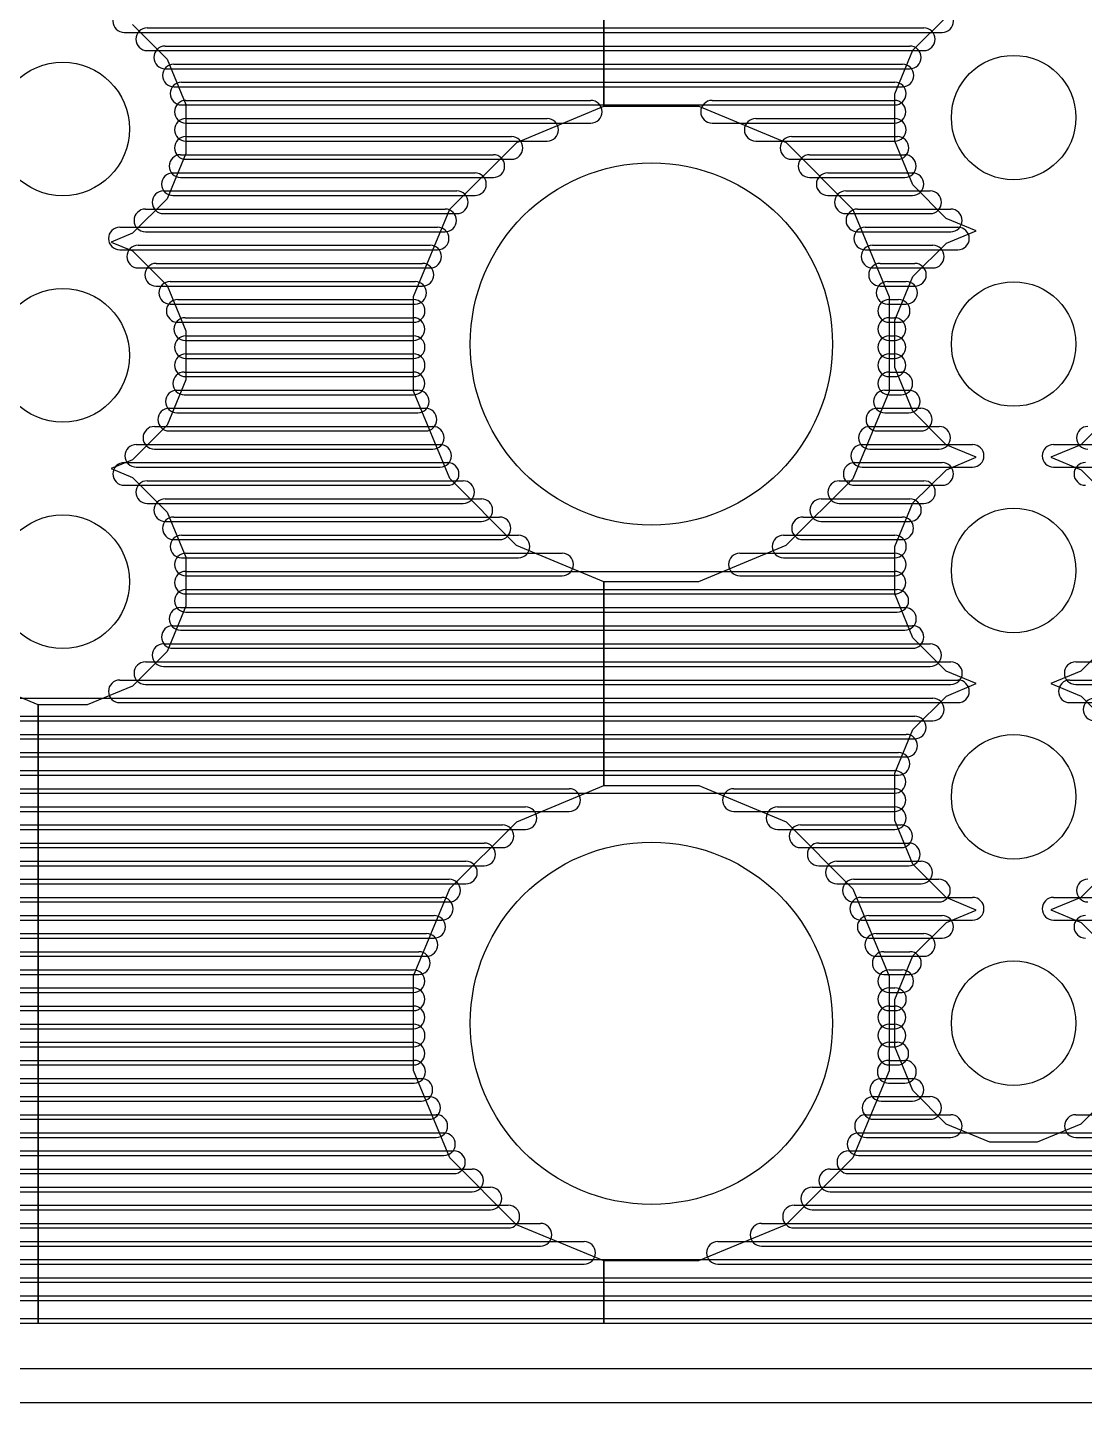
# Model space of a CAD drawing. Extents: x 4625 to 28175, y 45595 to 78045.
# Drawn here: x 11344 to 16013, y 45595 to 51668 of the extents above; entities that cross this region are included whole.
import ezdxf

# ---------------------------------------------------------------- set-up
doc = ezdxf.new("R2010")
doc.units = 0
doc.layers.add('BLACK', color=1, linetype='CONTINUOUS')

msp = doc.modelspace()

# ---------------------------------------------------------------- linework, layer by layer
at = {"layer": 'BLACK'}
for p, q in [((13890, 51320), (13890, 52220)), ((13890, 52220), (13890, 51320)), ((15255, 51568), (15403, 51715)), ((11772, 51646), (15384, 51646)), ((11772, 51646), (15384, 51646)), ((11772, 51646), (15384, 51646)), ((11808, 51681), (11961, 51528)), ((11873, 51666), (15303, 51666)), ((11873, 51666), (15303, 51666)), ((11873, 51666), (15303, 51666)), ((11873, 51566), (15303, 51566)), ((11873, 51566), (15303, 51566)), ((11873, 51566), (15303, 51566)), ((11953, 51586), (15241, 51586)), ((11953, 51586), (15241, 51586)), ((11953, 51586), (15241, 51586)), ((15175, 51375), (15255, 51568)), ((11961, 51528), (12044, 51328)), ((11991, 51506), (15209, 51506)), ((11991, 51506), (15209, 51506)), ((11991, 51506), (15209, 51506)), ((11953, 51486), (15241, 51486)), ((11953, 51486), (15241, 51486)), ((11953, 51486), (15241, 51486)), ((11991, 51406), (15209, 51406)), ((11991, 51406), (15209, 51406)), ((11991, 51406), (15209, 51406)), ((12025, 51426), (15175, 51426)), ((12025, 51426), (15175, 51426)), ((12025, 51426), (15175, 51426)), ((12025, 51326), (15175, 51326)), ((12025, 51326), (15175, 51326)), ((12025, 51326), (15175, 51326)), ((12044, 51346), (13832, 51346)), ((12044, 51346), (13832, 51346)), ((12044, 51346), (13832, 51346)), ((12044, 51328), (12044, 51112)), ((13506, 51160), (13890, 51320)), ((13890, 51320), (13892, 51320)), ((13892, 51320), (14310, 51320)), ((14310, 51320), (14695, 51160)), ((14368, 51346), (15174, 51346)), ((14368, 51346), (15174, 51346)), ((14368, 51346), (15174, 51346)), ((15175, 51166), (15175, 51375)), ((12044, 51266), (13640, 51266)), ((12044, 51266), (13640, 51266)), ((12044, 51266), (13640, 51266)), ((14561, 51266), (15175, 51266)), ((14561, 51266), (15175, 51266)), ((14561, 51266), (15175, 51266)), ((12044, 51246), (13832, 51246)), ((12044, 51246), (13832, 51246)), ((12044, 51246), (13832, 51246)), ((14368, 51246), (15174, 51246)), ((14368, 51246), (15174, 51246)), ((14368, 51246), (15174, 51246)), ((12044, 51186), (13482, 51186)), ((12044, 51186), (13482, 51186)), ((12044, 51186), (13482, 51186)), ((12044, 51166), (13640, 51166)), ((12044, 51166), (13640, 51166)), ((12044, 51166), (13640, 51166)), ((13210, 50865), (13506, 51160)), ((14561, 51166), (15175, 51166)), ((14561, 51166), (15175, 51166)), ((14561, 51166), (15175, 51166)), ((14695, 51160), (14990, 50864)), ((14719, 51186), (15187, 51186)), ((14719, 51186), (15187, 51186)), ((14719, 51186), (15187, 51186)), ((15255, 50973), (15175, 51166)), ((12044, 51112), (11961, 50912)), ((12020, 51106), (13402, 51106)), ((12020, 51106), (13402, 51106)), ((12020, 51106), (13402, 51106)), ((12044, 51086), (13482, 51086)), ((12044, 51086), (13482, 51086)), ((12044, 51086), (13482, 51086)), ((14719, 51086), (15187, 51086)), ((14719, 51086), (15187, 51086)), ((14719, 51086), (15187, 51086)), ((14799, 51106), (15219, 51106)), ((14799, 51106), (15219, 51106)), ((14799, 51106), (15219, 51106)), ((11987, 51026), (13321, 51026)), ((11987, 51026), (13321, 51026)), ((11987, 51026), (13321, 51026)), ((14879, 51026), (15253, 51026)), ((14879, 51026), (15253, 51026)), ((14879, 51026), (15253, 51026)), ((12020, 51006), (13402, 51006)), ((12020, 51006), (13402, 51006)), ((12020, 51006), (13402, 51006)), ((14799, 51006), (15219, 51006)), ((14799, 51006), (15219, 51006)), ((14799, 51006), (15219, 51006)), ((15402, 50825), (15255, 50973)), ((11961, 50912), (11808, 50759)), ((11945, 50946), (13241, 50946)), ((11945, 50946), (13241, 50946)), ((11945, 50946), (13241, 50946)), ((11987, 50926), (13321, 50926)), ((11987, 50926), (13321, 50926)), ((11987, 50926), (13321, 50926)), ((14879, 50926), (15253, 50926)), ((14879, 50926), (15253, 50926)), ((14879, 50926), (15253, 50926)), ((14959, 50946), (15331, 50946)), ((14959, 50946), (15331, 50946)), ((14959, 50946), (15331, 50946)), ((11865, 50866), (13189, 50866)), ((11865, 50866), (13189, 50866)), ((11865, 50866), (13189, 50866)), ((11945, 50846), (13241, 50846)), ((11945, 50846), (13241, 50846)), ((11945, 50846), (13241, 50846)), ((13050, 50480), (13210, 50865)), ((14959, 50846), (15331, 50846)), ((14959, 50846), (15331, 50846)), ((14959, 50846), (15331, 50846)), ((14990, 50864), (15150, 50478)), ((15010, 50866), (15422, 50866)), ((15010, 50866), (15422, 50866)), ((15010, 50866), (15422, 50866)), ((11752, 50786), (13156, 50786)), ((11752, 50786), (13156, 50786)), ((11752, 50786), (13156, 50786)), ((15044, 50786), (15454, 50786)), ((15044, 50786), (15454, 50786)), ((15044, 50786), (15454, 50786)), ((15535, 50770), (15402, 50825)), ((11808, 50759), (11714, 50720)), ((11714, 50720), (11808, 50681)), ((11865, 50766), (13189, 50766)), ((11865, 50766), (13189, 50766)), ((11865, 50766), (13189, 50766)), ((15010, 50766), (15422, 50766)), ((15010, 50766), (15422, 50766)), ((15010, 50766), (15422, 50766)), ((15255, 50568), (15403, 50715)), ((15403, 50715), (15535, 50770)), ((11752, 50686), (13156, 50686)), ((11752, 50686), (13156, 50686)), ((11752, 50686), (13156, 50686)), ((11808, 50681), (11961, 50528)), ((11833, 50706), (13123, 50706)), ((11833, 50706), (13123, 50706)), ((11833, 50706), (13123, 50706)), ((15044, 50686), (15454, 50686)), ((15044, 50686), (15454, 50686)), ((15044, 50686), (15454, 50686)), ((15077, 50706), (15343, 50706)), ((15077, 50706), (15343, 50706)), ((15077, 50706), (15343, 50706)), ((11833, 50606), (13123, 50606)), ((11833, 50606), (13123, 50606)), ((11833, 50606), (13123, 50606)), ((11913, 50626), (13089, 50626)), ((11913, 50626), (13089, 50626)), ((11913, 50626), (13089, 50626)), ((15077, 50606), (15343, 50606)), ((15077, 50606), (15343, 50606)), ((15077, 50606), (15343, 50606)), ((15110, 50626), (15264, 50626)), ((15110, 50626), (15264, 50626)), ((15110, 50626), (15264, 50626)), ((11961, 50528), (12044, 50328)), ((11975, 50546), (13057, 50546)), ((11975, 50546), (13057, 50546)), ((11975, 50546), (13057, 50546)), ((15143, 50546), (15225, 50546)), ((15143, 50546), (15225, 50546)), ((15143, 50546), (15225, 50546)), ((15175, 50375), (15255, 50568)), ((11913, 50526), (13089, 50526)), ((11913, 50526), (13089, 50526)), ((11913, 50526), (13089, 50526)), ((13050, 50062), (13050, 50480)), ((15110, 50526), (15264, 50526)), ((15110, 50526), (15264, 50526)), ((15110, 50526), (15264, 50526)), ((15150, 50478), (15150, 50060)), ((11975, 50446), (13057, 50446)), ((11975, 50446), (13057, 50446)), ((11975, 50446), (13057, 50446)), ((12008, 50466), (13050, 50466)), ((12008, 50466), (13050, 50466)), ((12008, 50466), (13050, 50466)), ((15143, 50446), (15225, 50446)), ((15143, 50446), (15225, 50446)), ((15143, 50446), (15225, 50446)), ((15150, 50466), (15192, 50466)), ((15150, 50466), (15192, 50466)), ((15150, 50466), (15192, 50466)), ((12008, 50366), (13050, 50366)), ((12008, 50366), (13050, 50366)), ((12008, 50366), (13050, 50366)), ((12041, 50386), (13049, 50386)), ((12041, 50386), (13049, 50386)), ((12041, 50386), (13049, 50386)), ((15150, 50386), (15174, 50386)), ((15150, 50386), (15174, 50386)), ((15150, 50386), (15174, 50386)), ((15150, 50366), (15192, 50366)), ((15150, 50366), (15192, 50366)), ((15150, 50366), (15192, 50366)), ((15175, 50166), (15175, 50375)), ((12041, 50286), (13049, 50286)), ((12041, 50286), (13049, 50286)), ((12041, 50286), (13049, 50286)), ((12044, 50328), (12044, 50112)), ((12044, 50306), (13050, 50306)), ((12044, 50306), (13050, 50306)), ((12044, 50306), (13050, 50306)), ((15150, 50306), (15174, 50306)), ((15150, 50306), (15174, 50306)), ((15150, 50306), (15174, 50306)), ((15150, 50286), (15174, 50286)), ((15150, 50286), (15174, 50286)), ((15150, 50286), (15174, 50286)), ((12044, 50226), (13050, 50226)), ((12044, 50226), (13050, 50226)), ((12044, 50226), (13050, 50226)), ((15150, 50226), (15174, 50226)), ((15150, 50226), (15174, 50226)), ((15150, 50226), (15174, 50226)), ((12044, 50206), (13050, 50206)), ((12044, 50206), (13050, 50206)), ((12044, 50206), (13050, 50206)), ((15150, 50206), (15174, 50206)), ((15150, 50206), (15174, 50206)), ((15150, 50206), (15174, 50206)), ((15255, 49973), (15175, 50166)), ((12044, 50112), (11961, 49912)), ((12037, 50146), (13049, 50146)), ((12037, 50146), (13049, 50146)), ((12037, 50146), (13049, 50146)), ((12044, 50126), (13050, 50126)), ((12044, 50126), (13050, 50126)), ((12044, 50126), (13050, 50126)), ((15150, 50146), (15204, 50146)), ((15150, 50146), (15204, 50146)), ((15150, 50146), (15204, 50146)), ((15150, 50126), (15174, 50126)), ((15150, 50126), (15174, 50126)), ((15150, 50126), (15174, 50126)), ((12004, 50066), (13068, 50066)), ((12004, 50066), (13068, 50066)), ((12004, 50066), (13068, 50066)), ((12037, 50046), (13049, 50046)), ((12037, 50046), (13049, 50046)), ((12037, 50046), (13049, 50046)), ((13210, 49676), (13050, 50062)), ((15150, 50060), (14990, 49675)), ((15131, 50066), (15237, 50066)), ((15131, 50066), (15237, 50066)), ((15131, 50066), (15237, 50066)), ((15150, 50046), (15204, 50046)), ((15150, 50046), (15204, 50046)), ((15150, 50046), (15204, 50046)), ((11970, 49986), (13102, 49986)), ((11970, 49986), (13102, 49986)), ((11970, 49986), (13102, 49986)), ((15098, 49986), (15290, 49986)), ((15098, 49986), (15290, 49986)), ((15098, 49986), (15290, 49986)), ((12004, 49966), (13068, 49966)), ((12004, 49966), (13068, 49966)), ((12004, 49966), (13068, 49966)), ((15131, 49966), (15237, 49966)), ((15131, 49966), (15237, 49966)), ((15131, 49966), (15237, 49966)), ((15402, 49825), (15255, 49973)), ((16145, 49972), (15997, 49825)), ((11961, 49912), (11808, 49759)), ((11905, 49906), (13135, 49906)), ((11905, 49906), (13135, 49906)), ((11905, 49906), (13135, 49906)), ((11970, 49886), (13102, 49886)), ((11970, 49886), (13102, 49886)), ((11970, 49886), (13102, 49886)), ((15065, 49906), (15371, 49906)), ((15065, 49906), (15371, 49906)), ((15065, 49906), (15371, 49906)), ((15098, 49886), (15290, 49886)), ((15098, 49886), (15290, 49886)), ((15098, 49886), (15290, 49886)), ((11825, 49826), (13167, 49826)), ((11825, 49826), (13167, 49826)), ((11825, 49826), (13167, 49826)), ((11905, 49806), (13135, 49806)), ((11905, 49806), (13135, 49806)), ((11905, 49806), (13135, 49806)), ((15031, 49826), (15519, 49826)), ((15031, 49826), (15519, 49826)), ((15031, 49826), (15519, 49826)), ((15065, 49806), (15371, 49806)), ((15065, 49806), (15371, 49806)), ((15065, 49806), (15371, 49806)), ((15535, 49770), (15402, 49825)), ((15997, 49825), (15864, 49771)), ((15876, 49826), (16770, 49826)), ((15876, 49826), (16770, 49826)), ((15876, 49826), (16770, 49826)), ((11808, 49759), (11714, 49720)), ((11772, 49746), (13200, 49746)), ((11772, 49746), (13200, 49746)), ((11772, 49746), (13200, 49746)), ((14998, 49746), (15384, 49746)), ((14998, 49746), (15384, 49746)), ((14998, 49746), (15384, 49746)), ((15403, 49715), (15535, 49770)), ((15864, 49771), (15998, 49715)), ((11714, 49720), (11808, 49681)), ((11808, 49681), (11961, 49528)), ((11825, 49726), (13167, 49726)), ((11825, 49726), (13167, 49726)), ((11825, 49726), (13167, 49726)), ((15031, 49726), (15519, 49726)), ((15031, 49726), (15519, 49726)), ((15031, 49726), (15519, 49726)), ((15255, 49568), (15403, 49715)), ((15876, 49726), (16770, 49726)), ((15876, 49726), (16770, 49726)), ((15876, 49726), (16770, 49726)), ((15998, 49715), (16145, 49567)), ((11772, 49646), (13200, 49646)), ((11772, 49646), (13200, 49646)), ((11772, 49646), (13200, 49646)), ((11873, 49666), (13269, 49666)), ((11873, 49666), (13269, 49666)), ((11873, 49666), (13269, 49666)), ((13505, 49380), (13210, 49676)), ((14990, 49675), (14694, 49380)), ((14930, 49666), (15304, 49666)), ((14930, 49666), (15304, 49666)), ((14930, 49666), (15304, 49666)), ((14998, 49646), (15384, 49646)), ((14998, 49646), (15384, 49646)), ((14998, 49646), (15384, 49646)), ((11873, 49566), (13269, 49566)), ((11873, 49566), (13269, 49566)), ((11873, 49566), (13269, 49566)), ((11953, 49586), (13349, 49586)), ((11953, 49586), (13349, 49586)), ((11953, 49586), (13349, 49586)), ((14850, 49586), (15242, 49586)), ((14850, 49586), (15242, 49586)), ((14850, 49586), (15242, 49586)), ((14930, 49566), (15304, 49566)), ((14930, 49566), (15304, 49566)), ((14930, 49566), (15304, 49566)), ((15175, 49375), (15255, 49568)), ((11961, 49528), (12044, 49328)), ((11991, 49506), (13429, 49506)), ((11991, 49506), (13429, 49506)), ((11991, 49506), (13429, 49506)), ((14770, 49506), (15208, 49506)), ((14770, 49506), (15208, 49506)), ((14770, 49506), (15208, 49506)), ((11953, 49486), (13349, 49486)), ((11953, 49486), (13349, 49486)), ((11953, 49486), (13349, 49486)), ((14850, 49486), (15242, 49486)), ((14850, 49486), (15242, 49486)), ((14850, 49486), (15242, 49486)), ((11991, 49406), (13429, 49406)), ((11991, 49406), (13429, 49406)), ((11991, 49406), (13429, 49406)), ((12025, 49426), (13513, 49426)), ((12025, 49426), (13513, 49426)), ((12025, 49426), (13513, 49426)), ((13890, 49220), (13505, 49380)), ((14694, 49380), (14308, 49220)), ((14684, 49426), (15176, 49426)), ((14684, 49426), (15176, 49426)), ((14684, 49426), (15176, 49426)), ((14770, 49406), (15208, 49406)), ((14770, 49406), (15208, 49406)), ((14770, 49406), (15208, 49406)), ((15175, 49166), (15175, 49375)), ((12025, 49326), (13513, 49326)), ((12025, 49326), (13513, 49326)), ((12025, 49326), (13513, 49326)), ((12044, 49346), (13706, 49346)), ((12044, 49346), (13706, 49346)), ((12044, 49346), (13706, 49346)), ((12044, 49328), (12044, 49112)), ((14491, 49346), (15175, 49346)), ((14491, 49346), (15175, 49346)), ((14491, 49346), (15175, 49346)), ((14684, 49326), (15176, 49326)), ((14684, 49326), (15176, 49326)), ((14684, 49326), (15176, 49326)), ((12044, 49266), (15174, 49266)), ((12044, 49266), (15174, 49266)), ((12044, 49266), (15174, 49266)), ((12044, 49246), (13706, 49246)), ((12044, 49246), (13706, 49246)), ((12044, 49246), (13706, 49246)), ((13890, 48320), (13890, 49220)), ((14308, 49220), (13890, 49220)), ((13890, 49220), (13890, 48320)), ((14491, 49246), (15175, 49246)), ((14491, 49246), (15175, 49246)), ((14491, 49246), (15175, 49246)), ((12044, 49186), (15186, 49186)), ((12044, 49186), (15186, 49186)), ((12044, 49186), (15186, 49186)), ((12044, 49166), (15174, 49166)), ((12044, 49166), (15174, 49166)), ((12044, 49166), (15174, 49166)), ((15255, 48973), (15175, 49166)), ((12044, 49112), (11961, 48912)), ((12020, 49106), (15220, 49106)), ((12020, 49106), (15220, 49106)), ((12020, 49106), (15220, 49106)), ((12044, 49086), (15186, 49086)), ((12044, 49086), (15186, 49086)), ((12044, 49086), (15186, 49086)), ((11987, 49026), (15253, 49026)), ((11987, 49026), (15253, 49026)), ((11987, 49026), (15253, 49026)), ((12020, 49006), (15220, 49006)), ((12020, 49006), (15220, 49006)), ((12020, 49006), (15220, 49006)), ((15402, 48825), (15255, 48973)), ((16145, 48972), (15997, 48825)), ((11961, 48912), (11808, 48759)), ((11945, 48946), (15331, 48946)), ((11945, 48946), (15331, 48946)), ((11945, 48946), (15331, 48946)), ((11987, 48926), (15253, 48926)), ((11987, 48926), (15253, 48926)), ((11987, 48926), (15253, 48926)), ((11865, 48866), (15423, 48866)), ((11865, 48866), (15423, 48866)), ((11865, 48866), (15423, 48866)), ((11945, 48846), (15331, 48846)), ((11945, 48846), (15331, 48846)), ((11945, 48846), (15331, 48846)), ((15974, 48866), (17730, 48866)), ((15974, 48866), (17730, 48866)), ((15974, 48866), (17730, 48866)), ((11752, 48786), (15454, 48786)), ((11752, 48786), (15454, 48786)), ((11752, 48786), (15454, 48786)), ((15535, 48770), (15402, 48825)), ((15403, 48715), (15535, 48770)), ((15997, 48825), (15864, 48771)), ((15864, 48771), (15998, 48715)), ((15948, 48786), (17810, 48786)), ((15948, 48786), (17810, 48786)), ((15948, 48786), (17810, 48786)), ((8967, 48706), (15343, 48706)), ((8967, 48706), (15343, 48706)), ((8967, 48706), (15343, 48706)), ((11392, 48676), (11192, 48759)), ((11808, 48759), (11608, 48676)), ((11865, 48766), (15423, 48766)), ((11865, 48766), (15423, 48766)), ((11865, 48766), (15423, 48766)), ((15255, 48568), (15403, 48715)), ((15974, 48766), (17730, 48766)), ((15974, 48766), (17730, 48766)), ((15974, 48766), (17730, 48766)), ((15998, 48715), (16145, 48567)), ((11392, 45945), (11392, 48676)), ((11608, 48676), (11392, 48676)), ((11392, 48676), (11392, 45945)), ((11752, 48686), (15454, 48686)), ((11752, 48686), (15454, 48686)), ((11752, 48686), (15454, 48686)), ((15948, 48686), (17810, 48686)), ((15948, 48686), (17810, 48686)), ((15948, 48686), (17810, 48686)), ((8967, 48626), (15263, 48626)), ((8967, 48626), (15263, 48626)), ((8967, 48626), (15263, 48626)), ((8967, 48606), (15343, 48606)), ((8967, 48606), (15343, 48606)), ((8967, 48606), (15343, 48606)), ((8967, 48546), (15225, 48546)), ((8967, 48546), (15225, 48546)), ((8967, 48546), (15225, 48546)), ((8967, 48526), (15263, 48526)), ((8967, 48526), (15263, 48526)), ((8967, 48526), (15263, 48526)), ((15175, 48375), (15255, 48568)), ((8957, 48466), (15191, 48466)), ((8957, 48466), (15191, 48466)), ((8957, 48466), (15191, 48466)), ((8967, 48446), (15225, 48446)), ((8967, 48446), (15225, 48446)), ((8967, 48446), (15225, 48446)), ((8924, 48386), (15174, 48386)), ((8924, 48386), (15174, 48386)), ((8924, 48386), (15174, 48386)), ((8957, 48366), (15191, 48366)), ((8957, 48366), (15191, 48366)), ((8957, 48366), (15191, 48366)), ((15175, 48166), (15175, 48375)), ((8891, 48306), (13737, 48306)), ((8891, 48306), (13737, 48306)), ((8891, 48306), (13737, 48306)), ((8924, 48286), (15174, 48286)), ((8924, 48286), (15174, 48286)), ((8924, 48286), (15174, 48286)), ((13506, 48160), (13890, 48320)), ((13890, 48320), (13892, 48320)), ((13892, 48320), (14310, 48320)), ((14310, 48320), (14695, 48160)), ((14464, 48306), (15174, 48306)), ((14464, 48306), (15174, 48306)), ((14464, 48306), (15174, 48306)), ((8858, 48226), (13544, 48226)), ((8858, 48226), (13544, 48226)), ((8858, 48226), (13544, 48226)), ((14657, 48226), (15175, 48226)), ((14657, 48226), (15175, 48226)), ((14657, 48226), (15175, 48226)), ((8891, 48206), (13737, 48206)), ((8891, 48206), (13737, 48206)), ((8891, 48206), (13737, 48206)), ((13210, 47865), (13506, 48160)), ((14464, 48206), (15174, 48206)), ((14464, 48206), (15174, 48206)), ((14464, 48206), (15174, 48206)), ((14695, 48160), (14990, 47864)), ((15255, 47973), (15175, 48166)), ((8824, 48146), (13442, 48146)), ((8824, 48146), (13442, 48146)), ((8824, 48146), (13442, 48146)), ((8858, 48126), (13544, 48126)), ((8858, 48126), (13544, 48126)), ((8858, 48126), (13544, 48126)), ((14657, 48126), (15175, 48126)), ((14657, 48126), (15175, 48126)), ((14657, 48126), (15175, 48126)), ((14759, 48146), (15203, 48146)), ((14759, 48146), (15203, 48146)), ((14759, 48146), (15203, 48146)), ((8751, 48066), (13361, 48066)), ((8751, 48066), (13361, 48066)), ((8751, 48066), (13361, 48066)), ((8824, 48046), (13442, 48046)), ((8824, 48046), (13442, 48046)), ((8824, 48046), (13442, 48046)), ((14759, 48046), (15203, 48046)), ((14759, 48046), (15203, 48046)), ((14759, 48046), (15203, 48046)), ((14839, 48066), (15237, 48066)), ((14839, 48066), (15237, 48066)), ((14839, 48066), (15237, 48066)), ((8671, 47986), (13281, 47986)), ((8671, 47986), (13281, 47986)), ((8671, 47986), (13281, 47986)), ((14919, 47986), (15291, 47986)), ((14919, 47986), (15291, 47986)), ((14919, 47986), (15291, 47986)), ((8751, 47966), (13361, 47966)), ((8751, 47966), (13361, 47966)), ((8751, 47966), (13361, 47966)), ((14839, 47966), (15237, 47966)), ((14839, 47966), (15237, 47966)), ((14839, 47966), (15237, 47966)), ((15402, 47825), (15255, 47973)), ((16145, 47972), (15997, 47825)), ((8591, 47906), (13207, 47906)), ((8591, 47906), (13207, 47906)), ((8591, 47906), (13207, 47906)), ((8671, 47886), (13281, 47886)), ((8671, 47886), (13281, 47886)), ((8671, 47886), (13281, 47886)), ((13050, 47480), (13210, 47865)), ((14919, 47886), (15291, 47886)), ((14919, 47886), (15291, 47886)), ((14919, 47886), (15291, 47886)), ((14990, 47864), (15150, 47478)), ((14994, 47906), (15370, 47906)), ((14994, 47906), (15370, 47906)), ((14994, 47906), (15370, 47906)), ((8460, 47826), (13174, 47826)), ((8460, 47826), (13174, 47826)), ((8460, 47826), (13174, 47826)), ((8591, 47806), (13207, 47806)), ((8591, 47806), (13207, 47806)), ((8591, 47806), (13207, 47806)), ((14994, 47806), (15370, 47806)), ((14994, 47806), (15370, 47806)), ((14994, 47806), (15370, 47806)), ((15027, 47826), (15519, 47826)), ((15027, 47826), (15519, 47826)), ((15027, 47826), (15519, 47826)), ((15535, 47770), (15402, 47825)), ((15997, 47825), (15864, 47771)), ((15876, 47826), (18520, 47826)), ((15876, 47826), (18520, 47826)), ((15876, 47826), (18520, 47826)), ((8266, 47746), (13140, 47746)), ((8266, 47746), (13140, 47746)), ((8266, 47746), (13140, 47746)), ((15060, 47746), (15384, 47746)), ((15060, 47746), (15384, 47746)), ((15060, 47746), (15384, 47746)), ((15403, 47715), (15535, 47770)), ((15864, 47771), (15998, 47715)), ((8460, 47726), (13174, 47726)), ((8460, 47726), (13174, 47726)), ((8460, 47726), (13174, 47726)), ((15027, 47726), (15519, 47726)), ((15027, 47726), (15519, 47726)), ((15027, 47726), (15519, 47726)), ((15255, 47568), (15403, 47715)), ((15876, 47726), (18520, 47726)), ((15876, 47726), (18520, 47726)), ((15876, 47726), (18520, 47726)), ((15998, 47715), (16145, 47567)), ((6539, 47666), (13107, 47666)), ((6539, 47666), (13107, 47666)), ((6539, 47666), (13107, 47666)), ((8266, 47646), (13140, 47646)), ((8266, 47646), (13140, 47646)), ((8266, 47646), (13140, 47646)), ((15060, 47646), (15384, 47646)), ((15060, 47646), (15384, 47646)), ((15060, 47646), (15384, 47646)), ((15093, 47666), (15303, 47666)), ((15093, 47666), (15303, 47666)), ((15093, 47666), (15303, 47666)), ((6539, 47566), (13107, 47566)), ((6539, 47566), (13107, 47566)), ((6539, 47566), (13107, 47566)), ((6619, 47586), (13073, 47586)), ((6619, 47586), (13073, 47586)), ((6619, 47586), (13073, 47586)), ((15093, 47566), (15303, 47566)), ((15093, 47566), (15303, 47566)), ((15093, 47566), (15303, 47566)), ((15126, 47586), (15242, 47586)), ((15126, 47586), (15242, 47586)), ((15126, 47586), (15242, 47586)), ((15175, 47375), (15255, 47568)), ((6699, 47506), (13049, 47506)), ((6699, 47506), (13049, 47506)), ((6699, 47506), (13049, 47506)), ((15150, 47506), (15208, 47506)), ((15150, 47506), (15208, 47506)), ((15150, 47506), (15208, 47506)), ((6619, 47486), (13073, 47486)), ((6619, 47486), (13073, 47486)), ((6619, 47486), (13073, 47486)), ((13050, 47062), (13050, 47480)), ((15126, 47486), (15242, 47486)), ((15126, 47486), (15242, 47486)), ((15126, 47486), (15242, 47486)), ((15150, 47478), (15150, 47060)), ((6699, 47406), (13049, 47406)), ((6699, 47406), (13049, 47406)), ((6699, 47406), (13049, 47406)), ((6779, 47426), (13049, 47426)), ((6779, 47426), (13049, 47426)), ((6779, 47426), (13049, 47426)), ((15150, 47426), (15176, 47426)), ((15150, 47426), (15176, 47426)), ((15150, 47426), (15176, 47426)), ((15150, 47406), (15208, 47406)), ((15150, 47406), (15208, 47406)), ((15150, 47406), (15208, 47406)), ((15175, 47166), (15175, 47375)), ((6779, 47326), (13049, 47326)), ((6779, 47326), (13049, 47326)), ((6779, 47326), (13049, 47326)), ((6819, 47346), (13049, 47346)), ((6819, 47346), (13049, 47346)), ((6819, 47346), (13049, 47346)), ((15150, 47346), (15174, 47346)), ((15150, 47346), (15174, 47346)), ((15150, 47346), (15174, 47346)), ((15150, 47326), (15176, 47326)), ((15150, 47326), (15176, 47326)), ((15150, 47326), (15176, 47326)), ((6852, 47266), (13050, 47266)), ((6852, 47266), (13050, 47266)), ((6852, 47266), (13050, 47266)), ((15150, 47266), (15174, 47266)), ((15150, 47266), (15174, 47266)), ((15150, 47266), (15174, 47266)), ((6819, 47246), (13049, 47246)), ((6819, 47246), (13049, 47246)), ((6819, 47246), (13049, 47246)), ((15150, 47246), (15174, 47246)), ((15150, 47246), (15174, 47246)), ((15150, 47246), (15174, 47246)), ((6852, 47166), (13050, 47166)), ((6852, 47166), (13050, 47166)), ((6852, 47166), (13050, 47166)), ((6885, 47186), (13049, 47186)), ((6885, 47186), (13049, 47186)), ((6885, 47186), (13049, 47186)), ((15150, 47186), (15186, 47186)), ((15150, 47186), (15186, 47186)), ((15150, 47186), (15186, 47186)), ((15150, 47166), (15174, 47166)), ((15150, 47166), (15174, 47166)), ((15150, 47166), (15174, 47166)), ((15255, 46973), (15175, 47166)), ((6885, 47086), (13049, 47086)), ((6885, 47086), (13049, 47086)), ((6885, 47086), (13049, 47086)), ((6918, 47106), (13052, 47106)), ((6918, 47106), (13052, 47106)), ((6918, 47106), (13052, 47106)), ((15148, 47106), (15220, 47106)), ((15148, 47106), (15220, 47106)), ((15148, 47106), (15220, 47106)), ((15150, 47086), (15186, 47086)), ((15150, 47086), (15186, 47086)), ((15150, 47086), (15186, 47086)), ((6918, 47006), (13052, 47006)), ((6918, 47006), (13052, 47006)), ((6918, 47006), (13052, 47006)), ((6950, 47026), (13084, 47026)), ((6950, 47026), (13084, 47026)), ((6950, 47026), (13084, 47026)), ((13210, 46676), (13050, 47062)), ((15150, 47060), (14990, 46675)), ((15115, 47026), (15253, 47026)), ((15115, 47026), (15253, 47026)), ((15115, 47026), (15253, 47026)), ((15148, 47006), (15220, 47006)), ((15148, 47006), (15220, 47006)), ((15148, 47006), (15220, 47006)), ((6950, 46946), (13118, 46946)), ((6950, 46946), (13118, 46946)), ((6950, 46946), (13118, 46946)), ((15081, 46946), (15331, 46946)), ((15081, 46946), (15331, 46946)), ((15081, 46946), (15331, 46946)), ((15402, 46825), (15255, 46973)), ((16145, 46972), (15997, 46825)), ((6950, 46926), (13084, 46926)), ((6950, 46926), (13084, 46926)), ((6950, 46926), (13084, 46926)), ((15115, 46926), (15253, 46926)), ((15115, 46926), (15253, 46926)), ((15115, 46926), (15253, 46926)), ((6950, 46866), (13150, 46866)), ((6950, 46866), (13150, 46866)), ((6950, 46866), (13150, 46866)), ((6950, 46846), (13118, 46846)), ((6950, 46846), (13118, 46846)), ((6950, 46846), (13118, 46846)), ((15048, 46866), (15422, 46866)), ((15048, 46866), (15422, 46866)), ((15048, 46866), (15422, 46866)), ((15081, 46846), (15331, 46846)), ((15081, 46846), (15331, 46846)), ((15081, 46846), (15331, 46846)), ((15595, 46745), (15402, 46825)), ((15997, 46825), (15804, 46745)), ((15975, 46866), (18423, 46866)), ((15975, 46866), (18423, 46866)), ((15975, 46866), (18423, 46866)), ((6950, 46786), (13184, 46786)), ((6950, 46786), (13184, 46786)), ((6950, 46786), (13184, 46786)), ((6950, 46766), (13150, 46766)), ((6950, 46766), (13150, 46766)), ((6950, 46766), (13150, 46766)), ((15015, 46786), (19885, 46786)), ((15015, 46786), (19885, 46786)), ((15015, 46786), (19885, 46786)), ((15048, 46766), (15422, 46766)), ((15048, 46766), (15422, 46766)), ((15048, 46766), (15422, 46766)), ((15975, 46766), (18423, 46766)), ((15975, 46766), (18423, 46766)), ((15975, 46766), (18423, 46766)), ((6950, 46706), (13228, 46706)), ((6950, 46706), (13228, 46706)), ((6950, 46706), (13228, 46706)), ((14970, 46706), (19928, 46706)), ((14970, 46706), (19928, 46706)), ((14970, 46706), (19928, 46706)), ((15804, 46745), (15595, 46745)), ((6950, 46686), (13184, 46686)), ((6950, 46686), (13184, 46686)), ((6950, 46686), (13184, 46686)), ((13505, 46380), (13210, 46676)), ((14990, 46675), (14694, 46380)), ((15015, 46686), (19885, 46686)), ((15015, 46686), (19885, 46686)), ((15015, 46686), (19885, 46686)), ((6950, 46626), (13308, 46626)), ((6950, 46626), (13308, 46626)), ((6950, 46626), (13308, 46626)), ((6950, 46606), (13228, 46606)), ((6950, 46606), (13228, 46606)), ((6950, 46606), (13228, 46606)), ((14890, 46626), (20008, 46626)), ((14890, 46626), (20008, 46626)), ((14890, 46626), (20008, 46626)), ((14970, 46606), (19928, 46606)), ((14970, 46606), (19928, 46606)), ((14970, 46606), (19928, 46606)), ((6923, 46546), (13389, 46546)), ((6923, 46546), (13389, 46546)), ((6923, 46546), (13389, 46546)), ((6950, 46526), (13308, 46526)), ((6950, 46526), (13308, 46526)), ((6950, 46526), (13308, 46526)), ((14810, 46546), (20088, 46546)), ((14810, 46546), (20088, 46546)), ((14810, 46546), (20088, 46546)), ((14890, 46526), (20008, 46526)), ((14890, 46526), (20008, 46526)), ((14890, 46526), (20008, 46526)), ((6890, 46466), (13468, 46466)), ((6890, 46466), (13468, 46466)), ((6890, 46466), (13468, 46466)), ((14730, 46466), (20168, 46466)), ((14730, 46466), (20168, 46466)), ((14730, 46466), (20168, 46466)), ((6923, 46446), (13389, 46446)), ((6923, 46446), (13389, 46446)), ((6923, 46446), (13389, 46446)), ((14810, 46446), (20088, 46446)), ((14810, 46446), (20088, 46446)), ((14810, 46446), (20088, 46446)), ((6856, 46386), (13610, 46386)), ((6856, 46386), (13610, 46386)), ((6856, 46386), (13610, 46386)), ((6890, 46366), (13468, 46366)), ((6890, 46366), (13468, 46366)), ((6890, 46366), (13468, 46366)), ((13890, 46220), (13505, 46380)), ((14694, 46380), (14308, 46220)), ((14587, 46386), (20309, 46386)), ((14587, 46386), (20309, 46386)), ((14587, 46386), (20309, 46386)), ((14730, 46366), (20168, 46366)), ((14730, 46366), (20168, 46366)), ((14730, 46366), (20168, 46366)), ((6823, 46306), (13803, 46306)), ((6823, 46306), (13803, 46306)), ((6823, 46306), (13803, 46306)), ((6856, 46286), (13610, 46286)), ((6856, 46286), (13610, 46286)), ((6856, 46286), (13610, 46286)), ((14394, 46306), (20502, 46306)), ((14394, 46306), (20502, 46306)), ((14394, 46306), (20502, 46306)), ((14587, 46286), (20309, 46286)), ((14587, 46286), (20309, 46286)), ((14587, 46286), (20309, 46286)), ((6790, 46226), (26110, 46226)), ((6790, 46226), (26110, 46226)), ((6790, 46226), (26110, 46226)), ((13890, 45945), (13890, 46220)), ((14308, 46220), (13890, 46220)), ((13890, 46220), (13890, 45945)), ((6823, 46206), (13803, 46206)), ((6823, 46206), (13803, 46206)), ((6823, 46206), (13803, 46206)), ((14394, 46206), (20502, 46206)), ((14394, 46206), (20502, 46206)), ((14394, 46206), (20502, 46206)), ((6710, 46146), (26188, 46146)), ((6710, 46146), (26188, 46146)), ((6710, 46146), (26188, 46146)), ((6790, 46126), (26110, 46126)), ((6790, 46126), (26110, 46126)), ((6790, 46126), (26110, 46126)), ((6630, 46066), (26268, 46066)), ((6630, 46066), (26268, 46066)), ((6630, 46066), (26268, 46066)), ((6710, 46046), (26188, 46046)), ((6710, 46046), (26188, 46046)), ((6710, 46046), (26188, 46046)), ((6630, 45966), (26268, 45966)), ((6630, 45966), (26268, 45966)), ((6630, 45966), (26268, 45966)), ((7807, 45945), (11392, 45945)), ((11392, 45945), (13890, 45945)), ((13890, 45945), (20590, 45945)), ((4700, 45745), (28100, 45745)), ((4700, 45595), (28100, 45595))]:
    msp.add_line(p, q, dxfattribs=at)
for centre, radius in [((11500, 51220), 295), ((15700, 51270), 275), ((14100, 50270), 800), ((15700, 50270), 275), ((11500, 50220), 295), ((11500, 49220), 295), ((15700, 49270), 275), ((15700, 48270), 275), ((14100, 47270), 800), ((15700, 47270), 275)]:
    msp.add_circle(centre, radius, dxfattribs=at)
for centre, start, end in [((11772, 51696), 90, 270), ((11772, 51696), 90, 270), ((11772, 51696), 90, 270), ((15384, 51696), 270, 450), ((15384, 51696), 270, 450), ((15384, 51696), 270, 450), ((11873, 51616), 90, 270), ((11873, 51616), 90, 270), ((11873, 51616), 90, 270), ((15303, 51616), 270, 450), ((15303, 51616), 270, 450), ((15303, 51616), 270, 450), ((11953, 51536), 90, 270), ((11953, 51536), 90, 270), ((11953, 51536), 90, 270), ((15241, 51536), 270, 450), ((15241, 51536), 270, 450), ((15241, 51536), 270, 450), ((11991, 51456), 90, 270), ((11991, 51456), 90, 270), ((11991, 51456), 90, 270), ((15209, 51456), 270, 450), ((15209, 51456), 270, 450), ((15209, 51456), 270, 450), ((12025, 51376), 90, 270), ((12025, 51376), 90, 270), ((12025, 51376), 90, 270), ((15175, 51376), 270, 450), ((15175, 51376), 270, 450), ((15175, 51376), 270, 450), ((12044, 51296), 90, 270), ((12044, 51296), 90, 270), ((12044, 51296), 90, 270), ((13832, 51296), 270, 450), ((13832, 51296), 270, 450), ((13832, 51296), 270, 450), ((14368, 51296), 90, 270), ((14368, 51296), 90, 270), ((14368, 51296), 90, 270), ((15174, 51296), 270, 450), ((15174, 51296), 270, 450), ((15174, 51296), 270, 450), ((12044, 51216), 90, 270), ((12044, 51216), 90, 270), ((12044, 51216), 90, 270), ((13640, 51216), 270, 450), ((13640, 51216), 270, 450), ((13640, 51216), 270, 450), ((14561, 51216), 90, 270), ((14561, 51216), 90, 270), ((14561, 51216), 90, 270), ((15175, 51216), 270, 450), ((15175, 51216), 270, 450), ((15175, 51216), 270, 450), ((12044, 51136), 90, 270), ((12044, 51136), 90, 270), ((12044, 51136), 90, 270), ((13482, 51136), 270, 450), ((13482, 51136), 270, 450), ((13482, 51136), 270, 450), ((14719, 51136), 90, 270), ((14719, 51136), 90, 270), ((14719, 51136), 90, 270), ((15187, 51136), 270, 450), ((15187, 51136), 270, 450), ((15187, 51136), 270, 450), ((12020, 51056), 90, 270), ((12020, 51056), 90, 270), ((12020, 51056), 90, 270), ((13402, 51056), 270, 450), ((13402, 51056), 270, 450), ((13402, 51056), 270, 450), ((14799, 51056), 90, 270), ((14799, 51056), 90, 270), ((14799, 51056), 90, 270), ((15219, 51056), 270, 450), ((15219, 51056), 270, 450), ((15219, 51056), 270, 450), ((11987, 50976), 90, 270), ((11987, 50976), 90, 270), ((11987, 50976), 90, 270), ((13321, 50976), 270, 450), ((13321, 50976), 270, 450), ((13321, 50976), 270, 450), ((14879, 50976), 90, 270), ((14879, 50976), 90, 270), ((14879, 50976), 90, 270), ((15253, 50976), 270, 450), ((15253, 50976), 270, 450), ((15253, 50976), 270, 450), ((11945, 50896), 90, 270), ((11945, 50896), 90, 270), ((11945, 50896), 90, 270), ((13241, 50896), 270, 450), ((13241, 50896), 270, 450), ((13241, 50896), 270, 450), ((14959, 50896), 90, 270), ((14959, 50896), 90, 270), ((14959, 50896), 90, 270), ((15331, 50896), 270, 450), ((15331, 50896), 270, 450), ((15331, 50896), 270, 450), ((11865, 50816), 90, 270), ((11865, 50816), 90, 270), ((11865, 50816), 90, 270), ((13189, 50816), 270, 450), ((13189, 50816), 270, 450), ((13189, 50816), 270, 450), ((15010, 50816), 90, 270), ((15010, 50816), 90, 270), ((15010, 50816), 90, 270), ((15422, 50816), 270, 450), ((15422, 50816), 270, 450), ((15422, 50816), 270, 450), ((11752, 50736), 90, 270), ((11752, 50736), 90, 270), ((11752, 50736), 90, 270), ((13156, 50736), 270, 450), ((13156, 50736), 270, 450), ((13156, 50736), 270, 450), ((15044, 50736), 90, 270), ((15044, 50736), 90, 270), ((15044, 50736), 90, 270), ((15454, 50736), 270, 450), ((15454, 50736), 270, 450), ((15454, 50736), 270, 450), ((11833, 50656), 90, 270), ((11833, 50656), 90, 270), ((11833, 50656), 90, 270), ((13123, 50656), 270, 450), ((13123, 50656), 270, 450), ((13123, 50656), 270, 450), ((15077, 50656), 90, 270), ((15077, 50656), 90, 270), ((15077, 50656), 90, 270), ((15343, 50656), 270, 450), ((15343, 50656), 270, 450), ((15343, 50656), 270, 450), ((11913, 50576), 90, 270), ((11913, 50576), 90, 270), ((11913, 50576), 90, 270), ((13089, 50576), 270, 450), ((13089, 50576), 270, 450), ((13089, 50576), 270, 450), ((15110, 50576), 90, 270), ((15110, 50576), 90, 270), ((15110, 50576), 90, 270), ((15264, 50576), 270, 450), ((15264, 50576), 270, 450), ((15264, 50576), 270, 450), ((11975, 50496), 90, 270), ((11975, 50496), 90, 270), ((11975, 50496), 90, 270), ((13057, 50496), 270, 450), ((13057, 50496), 270, 450), ((13057, 50496), 270, 450), ((15143, 50496), 90, 270), ((15143, 50496), 90, 270), ((15143, 50496), 90, 270), ((15225, 50496), 270, 450), ((15225, 50496), 270, 450), ((15225, 50496), 270, 450), ((12008, 50416), 90, 270), ((12008, 50416), 90, 270), ((12008, 50416), 90, 270), ((13050, 50416), 270, 450), ((13050, 50416), 270, 450), ((13050, 50416), 270, 450), ((15150, 50416), 90, 270), ((15150, 50416), 90, 270), ((15150, 50416), 90, 270), ((15192, 50416), 270, 450), ((15192, 50416), 270, 450), ((15192, 50416), 270, 450), ((12041, 50336), 90, 270), ((12041, 50336), 90, 270), ((12041, 50336), 90, 270), ((13049, 50336), 270, 450), ((13049, 50336), 270, 450), ((13049, 50336), 270, 450), ((15150, 50336), 90, 270), ((15150, 50336), 90, 270), ((15150, 50336), 90, 270), ((15174, 50336), 270, 450), ((15174, 50336), 270, 450), ((15174, 50336), 270, 450), ((12044, 50256), 90, 270), ((12044, 50256), 90, 270), ((12044, 50256), 90, 270), ((13050, 50256), 270, 450), ((13050, 50256), 270, 450), ((13050, 50256), 270, 450), ((15150, 50256), 90, 270), ((15150, 50256), 90, 270), ((15150, 50256), 90, 270), ((15174, 50256), 270, 450), ((15174, 50256), 270, 450), ((15174, 50256), 270, 450), ((12044, 50176), 90, 270), ((12044, 50176), 90, 270), ((12044, 50176), 90, 270), ((13050, 50176), 270, 450), ((13050, 50176), 270, 450), ((13050, 50176), 270, 450), ((15150, 50176), 90, 270), ((15150, 50176), 90, 270), ((15150, 50176), 90, 270), ((15174, 50176), 270, 450), ((15174, 50176), 270, 450), ((15174, 50176), 270, 450), ((12037, 50096), 90, 270), ((12037, 50096), 90, 270), ((12037, 50096), 90, 270), ((13049, 50096), 270, 450), ((13049, 50096), 270, 450), ((13049, 50096), 270, 450), ((15150, 50096), 90, 270), ((15150, 50096), 90, 270), ((15150, 50096), 90, 270), ((15204, 50096), 270, 450), ((15204, 50096), 270, 450), ((15204, 50096), 270, 450), ((12004, 50016), 90, 270), ((12004, 50016), 90, 270), ((12004, 50016), 90, 270), ((13068, 50016), 270, 450), ((13068, 50016), 270, 450), ((13068, 50016), 270, 450), ((15131, 50016), 90, 270), ((15131, 50016), 90, 270), ((15131, 50016), 90, 270), ((15237, 50016), 270, 450), ((15237, 50016), 270, 450), ((15237, 50016), 270, 450), ((11970, 49936), 90, 270), ((11970, 49936), 90, 270), ((11970, 49936), 90, 270), ((13102, 49936), 270, 450), ((13102, 49936), 270, 450), ((13102, 49936), 270, 450), ((15098, 49936), 90, 270), ((15098, 49936), 90, 270), ((15098, 49936), 90, 270), ((15290, 49936), 270, 450), ((15290, 49936), 270, 450), ((15290, 49936), 270, 450), ((11905, 49856), 90, 270), ((11905, 49856), 90, 270), ((11905, 49856), 90, 270), ((13135, 49856), 270, 450), ((13135, 49856), 270, 450), ((13135, 49856), 270, 450), ((15065, 49856), 90, 270), ((15065, 49856), 90, 270), ((15065, 49856), 90, 270), ((15371, 49856), 270, 450), ((15371, 49856), 270, 450), ((15371, 49856), 270, 450), ((16028, 49856), 90, 270), ((16028, 49856), 90, 270), ((16028, 49856), 90, 270), ((11825, 49776), 90, 270), ((11825, 49776), 90, 270), ((11825, 49776), 90, 270), ((13167, 49776), 270, 450), ((13167, 49776), 270, 450), ((13167, 49776), 270, 450), ((15031, 49776), 90, 270), ((15031, 49776), 90, 270), ((15031, 49776), 90, 270), ((15519, 49776), 270, 450), ((15519, 49776), 270, 450), ((15519, 49776), 270, 450), ((15876, 49776), 90, 270), ((15876, 49776), 90, 270), ((15876, 49776), 90, 270), ((11772, 49696), 90, 270), ((11772, 49696), 90, 270), ((11772, 49696), 90, 270), ((13200, 49696), 270, 450), ((13200, 49696), 270, 450), ((13200, 49696), 270, 450), ((14998, 49696), 90, 270), ((14998, 49696), 90, 270), ((14998, 49696), 90, 270), ((15384, 49696), 270, 450), ((15384, 49696), 270, 450), ((15384, 49696), 270, 450), ((16017, 49696), 90, 270), ((16017, 49696), 90, 270), ((16017, 49696), 90, 270), ((11873, 49616), 90, 270), ((11873, 49616), 90, 270), ((11873, 49616), 90, 270), ((13269, 49616), 270, 450), ((13269, 49616), 270, 450), ((13269, 49616), 270, 450), ((14930, 49616), 90, 270), ((14930, 49616), 90, 270), ((14930, 49616), 90, 270), ((15304, 49616), 270, 450), ((15304, 49616), 270, 450), ((15304, 49616), 270, 450), ((11953, 49536), 90, 270), ((11953, 49536), 90, 270), ((11953, 49536), 90, 270), ((13349, 49536), 270, 450), ((13349, 49536), 270, 450), ((13349, 49536), 270, 450), ((14850, 49536), 90, 270), ((14850, 49536), 90, 270), ((14850, 49536), 90, 270), ((15242, 49536), 270, 450), ((15242, 49536), 270, 450), ((15242, 49536), 270, 450), ((11991, 49456), 90, 270), ((11991, 49456), 90, 270), ((11991, 49456), 90, 270), ((13429, 49456), 270, 450), ((13429, 49456), 270, 450), ((13429, 49456), 270, 450), ((14770, 49456), 90, 270), ((14770, 49456), 90, 270), ((14770, 49456), 90, 270), ((15208, 49456), 270, 450), ((15208, 49456), 270, 450), ((15208, 49456), 270, 450), ((12025, 49376), 90, 270), ((12025, 49376), 90, 270), ((12025, 49376), 90, 270), ((13513, 49376), 270, 450), ((13513, 49376), 270, 450), ((13513, 49376), 270, 450), ((14684, 49376), 90, 270), ((14684, 49376), 90, 270), ((14684, 49376), 90, 270), ((15176, 49376), 270, 450), ((15176, 49376), 270, 450), ((15176, 49376), 270, 450), ((12044, 49296), 90, 270), ((12044, 49296), 90, 270), ((12044, 49296), 90, 270), ((13706, 49296), 270, 450), ((13706, 49296), 270, 450), ((13706, 49296), 270, 450), ((14491, 49296), 90, 270), ((14491, 49296), 90, 270), ((14491, 49296), 90, 270), ((15175, 49296), 270, 450), ((15175, 49296), 270, 450), ((15175, 49296), 270, 450), ((12044, 49216), 90, 270), ((12044, 49216), 90, 270), ((12044, 49216), 90, 270), ((15174, 49216), 270, 450), ((15174, 49216), 270, 450), ((15174, 49216), 270, 450), ((12044, 49136), 90, 270), ((12044, 49136), 90, 270), ((12044, 49136), 90, 270), ((15186, 49136), 270, 450), ((15186, 49136), 270, 450), ((15186, 49136), 270, 450), ((12020, 49056), 90, 270), ((12020, 49056), 90, 270), ((12020, 49056), 90, 270), ((15220, 49056), 270, 450), ((15220, 49056), 270, 450), ((15220, 49056), 270, 450), ((11987, 48976), 90, 270), ((11987, 48976), 90, 270), ((11987, 48976), 90, 270), ((15253, 48976), 270, 450), ((15253, 48976), 270, 450), ((15253, 48976), 270, 450), ((11945, 48896), 90, 270), ((11945, 48896), 90, 270), ((11945, 48896), 90, 270), ((15331, 48896), 270, 450), ((15331, 48896), 270, 450), ((15331, 48896), 270, 450), ((11865, 48816), 90, 270), ((11865, 48816), 90, 270), ((11865, 48816), 90, 270), ((15423, 48816), 270, 450), ((15423, 48816), 270, 450), ((15423, 48816), 270, 450), ((15974, 48816), 90, 270), ((15974, 48816), 90, 270), ((15974, 48816), 90, 270), ((11752, 48736), 90, 270), ((11752, 48736), 90, 270), ((11752, 48736), 90, 270), ((15454, 48736), 270, 450), ((15454, 48736), 270, 450), ((15454, 48736), 270, 450), ((15948, 48736), 90, 270), ((15948, 48736), 90, 270), ((15948, 48736), 90, 270), ((15343, 48656), 270, 450), ((15343, 48656), 270, 450), ((15343, 48656), 270, 450), ((16057, 48656), 90, 270), ((16057, 48656), 90, 270), ((16057, 48656), 90, 270), ((15263, 48576), 270, 450), ((15263, 48576), 270, 450), ((15263, 48576), 270, 450), ((15225, 48496), 270, 450), ((15225, 48496), 270, 450), ((15225, 48496), 270, 450), ((15191, 48416), 270, 450), ((15191, 48416), 270, 450), ((15191, 48416), 270, 450), ((15174, 48336), 270, 450), ((15174, 48336), 270, 450), ((15174, 48336), 270, 450), ((13737, 48256), 270, 450), ((13737, 48256), 270, 450), ((13737, 48256), 270, 450), ((14464, 48256), 90, 270), ((14464, 48256), 90, 270), ((14464, 48256), 90, 270), ((15174, 48256), 270, 450), ((15174, 48256), 270, 450), ((15174, 48256), 270, 450), ((13544, 48176), 270, 450), ((13544, 48176), 270, 450), ((13544, 48176), 270, 450), ((14657, 48176), 90, 270), ((14657, 48176), 90, 270), ((14657, 48176), 90, 270), ((15175, 48176), 270, 450), ((15175, 48176), 270, 450), ((15175, 48176), 270, 450), ((13442, 48096), 270, 450), ((13442, 48096), 270, 450), ((13442, 48096), 270, 450), ((14759, 48096), 90, 270), ((14759, 48096), 90, 270), ((14759, 48096), 90, 270), ((15203, 48096), 270, 450), ((15203, 48096), 270, 450), ((15203, 48096), 270, 450), ((13361, 48016), 270, 450), ((13361, 48016), 270, 450), ((13361, 48016), 270, 450), ((14839, 48016), 90, 270), ((14839, 48016), 90, 270), ((14839, 48016), 90, 270), ((15237, 48016), 270, 450), ((15237, 48016), 270, 450), ((15237, 48016), 270, 450), ((13281, 47936), 270, 450), ((13281, 47936), 270, 450), ((13281, 47936), 270, 450), ((14919, 47936), 90, 270), ((14919, 47936), 90, 270), ((14919, 47936), 90, 270), ((15291, 47936), 270, 450), ((15291, 47936), 270, 450), ((15291, 47936), 270, 450), ((13207, 47856), 270, 450), ((13207, 47856), 270, 450), ((13207, 47856), 270, 450), ((14994, 47856), 90, 270), ((14994, 47856), 90, 270), ((14994, 47856), 90, 270), ((15370, 47856), 270, 450), ((15370, 47856), 270, 450), ((15370, 47856), 270, 450), ((16028, 47856), 90, 270), ((16028, 47856), 90, 270), ((16028, 47856), 90, 270), ((13174, 47776), 270, 450), ((13174, 47776), 270, 450), ((13174, 47776), 270, 450), ((15027, 47776), 90, 270), ((15027, 47776), 90, 270), ((15027, 47776), 90, 270), ((15519, 47776), 270, 450), ((15519, 47776), 270, 450), ((15519, 47776), 270, 450), ((15876, 47776), 90, 270), ((15876, 47776), 90, 270), ((15876, 47776), 90, 270), ((13140, 47696), 270, 450), ((13140, 47696), 270, 450), ((13140, 47696), 270, 450), ((15060, 47696), 90, 270), ((15060, 47696), 90, 270), ((15060, 47696), 90, 270), ((15384, 47696), 270, 450), ((15384, 47696), 270, 450), ((15384, 47696), 270, 450), ((16017, 47696), 90, 270), ((16017, 47696), 90, 270), ((16017, 47696), 90, 270), ((13107, 47616), 270, 450), ((13107, 47616), 270, 450), ((13107, 47616), 270, 450), ((15093, 47616), 90, 270), ((15093, 47616), 90, 270), ((15093, 47616), 90, 270), ((15303, 47616), 270, 450), ((15303, 47616), 270, 450), ((15303, 47616), 270, 450), ((13073, 47536), 270, 450), ((13073, 47536), 270, 450), ((13073, 47536), 270, 450), ((15126, 47536), 90, 270), ((15126, 47536), 90, 270), ((15126, 47536), 90, 270), ((15242, 47536), 270, 450), ((15242, 47536), 270, 450), ((15242, 47536), 270, 450), ((13049, 47456), 270, 450), ((13049, 47456), 270, 450), ((13049, 47456), 270, 450), ((15150, 47456), 90, 270), ((15150, 47456), 90, 270), ((15150, 47456), 90, 270), ((15208, 47456), 270, 450), ((15208, 47456), 270, 450), ((15208, 47456), 270, 450), ((13049, 47376), 270, 450), ((13049, 47376), 270, 450), ((13049, 47376), 270, 450), ((15150, 47376), 90, 270), ((15150, 47376), 90, 270), ((15150, 47376), 90, 270), ((15176, 47376), 270, 450), ((15176, 47376), 270, 450), ((15176, 47376), 270, 450), ((13049, 47296), 270, 450), ((13049, 47296), 270, 450), ((13049, 47296), 270, 450), ((15150, 47296), 90, 270), ((15150, 47296), 90, 270), ((15150, 47296), 90, 270), ((15174, 47296), 270, 450), ((15174, 47296), 270, 450), ((15174, 47296), 270, 450), ((13050, 47216), 270, 450), ((13050, 47216), 270, 450), ((13050, 47216), 270, 450), ((15150, 47216), 90, 270), ((15150, 47216), 90, 270), ((15150, 47216), 90, 270), ((15174, 47216), 270, 450), ((15174, 47216), 270, 450), ((15174, 47216), 270, 450), ((13049, 47136), 270, 450), ((13049, 47136), 270, 450), ((13049, 47136), 270, 450), ((15150, 47136), 90, 270), ((15150, 47136), 90, 270), ((15150, 47136), 90, 270), ((15186, 47136), 270, 450), ((15186, 47136), 270, 450), ((15186, 47136), 270, 450), ((13052, 47056), 270, 450), ((13052, 47056), 270, 450), ((13052, 47056), 270, 450), ((15148, 47056), 90, 270), ((15148, 47056), 90, 270), ((15148, 47056), 90, 270), ((15220, 47056), 270, 450), ((15220, 47056), 270, 450), ((15220, 47056), 270, 450), ((13084, 46976), 270, 450), ((13084, 46976), 270, 450), ((13084, 46976), 270, 450), ((15115, 46976), 90, 270), ((15115, 46976), 90, 270), ((15115, 46976), 90, 270), ((15253, 46976), 270, 450), ((15253, 46976), 270, 450), ((15253, 46976), 270, 450), ((13118, 46896), 270, 450), ((13118, 46896), 270, 450), ((13118, 46896), 270, 450), ((15081, 46896), 90, 270), ((15081, 46896), 90, 270), ((15081, 46896), 90, 270), ((15331, 46896), 270, 450), ((15331, 46896), 270, 450), ((15331, 46896), 270, 450), ((13150, 46816), 270, 450), ((13150, 46816), 270, 450), ((13150, 46816), 270, 450), ((15048, 46816), 90, 270), ((15048, 46816), 90, 270), ((15048, 46816), 90, 270), ((15422, 46816), 270, 450), ((15422, 46816), 270, 450), ((15422, 46816), 270, 450), ((15975, 46816), 90, 270), ((15975, 46816), 90, 270), ((15975, 46816), 90, 270), ((13184, 46736), 270, 450), ((13184, 46736), 270, 450), ((13184, 46736), 270, 450), ((15015, 46736), 90, 270), ((15015, 46736), 90, 270), ((15015, 46736), 90, 270), ((13228, 46656), 270, 450), ((13228, 46656), 270, 450), ((13228, 46656), 270, 450), ((14970, 46656), 90, 270), ((14970, 46656), 90, 270), ((14970, 46656), 90, 270), ((13308, 46576), 270, 450), ((13308, 46576), 270, 450), ((13308, 46576), 270, 450), ((14890, 46576), 90, 270), ((14890, 46576), 90, 270), ((14890, 46576), 90, 270), ((13389, 46496), 270, 450), ((13389, 46496), 270, 450), ((13389, 46496), 270, 450), ((14810, 46496), 90, 270), ((14810, 46496), 90, 270), ((14810, 46496), 90, 270), ((13468, 46416), 270, 450), ((13468, 46416), 270, 450), ((13468, 46416), 270, 450), ((14730, 46416), 90, 270), ((14730, 46416), 90, 270), ((14730, 46416), 90, 270), ((13610, 46336), 270, 450), ((13610, 46336), 270, 450), ((13610, 46336), 270, 450), ((14587, 46336), 90, 270), ((14587, 46336), 90, 270), ((14587, 46336), 90, 270), ((13803, 46256), 270, 450), ((13803, 46256), 270, 450), ((13803, 46256), 270, 450), ((14394, 46256), 90, 270), ((14394, 46256), 90, 270), ((14394, 46256), 90, 270)]:
    msp.add_arc(centre, 50, start, end, dxfattribs=at)

doc.saveas('drawing.dxf')
